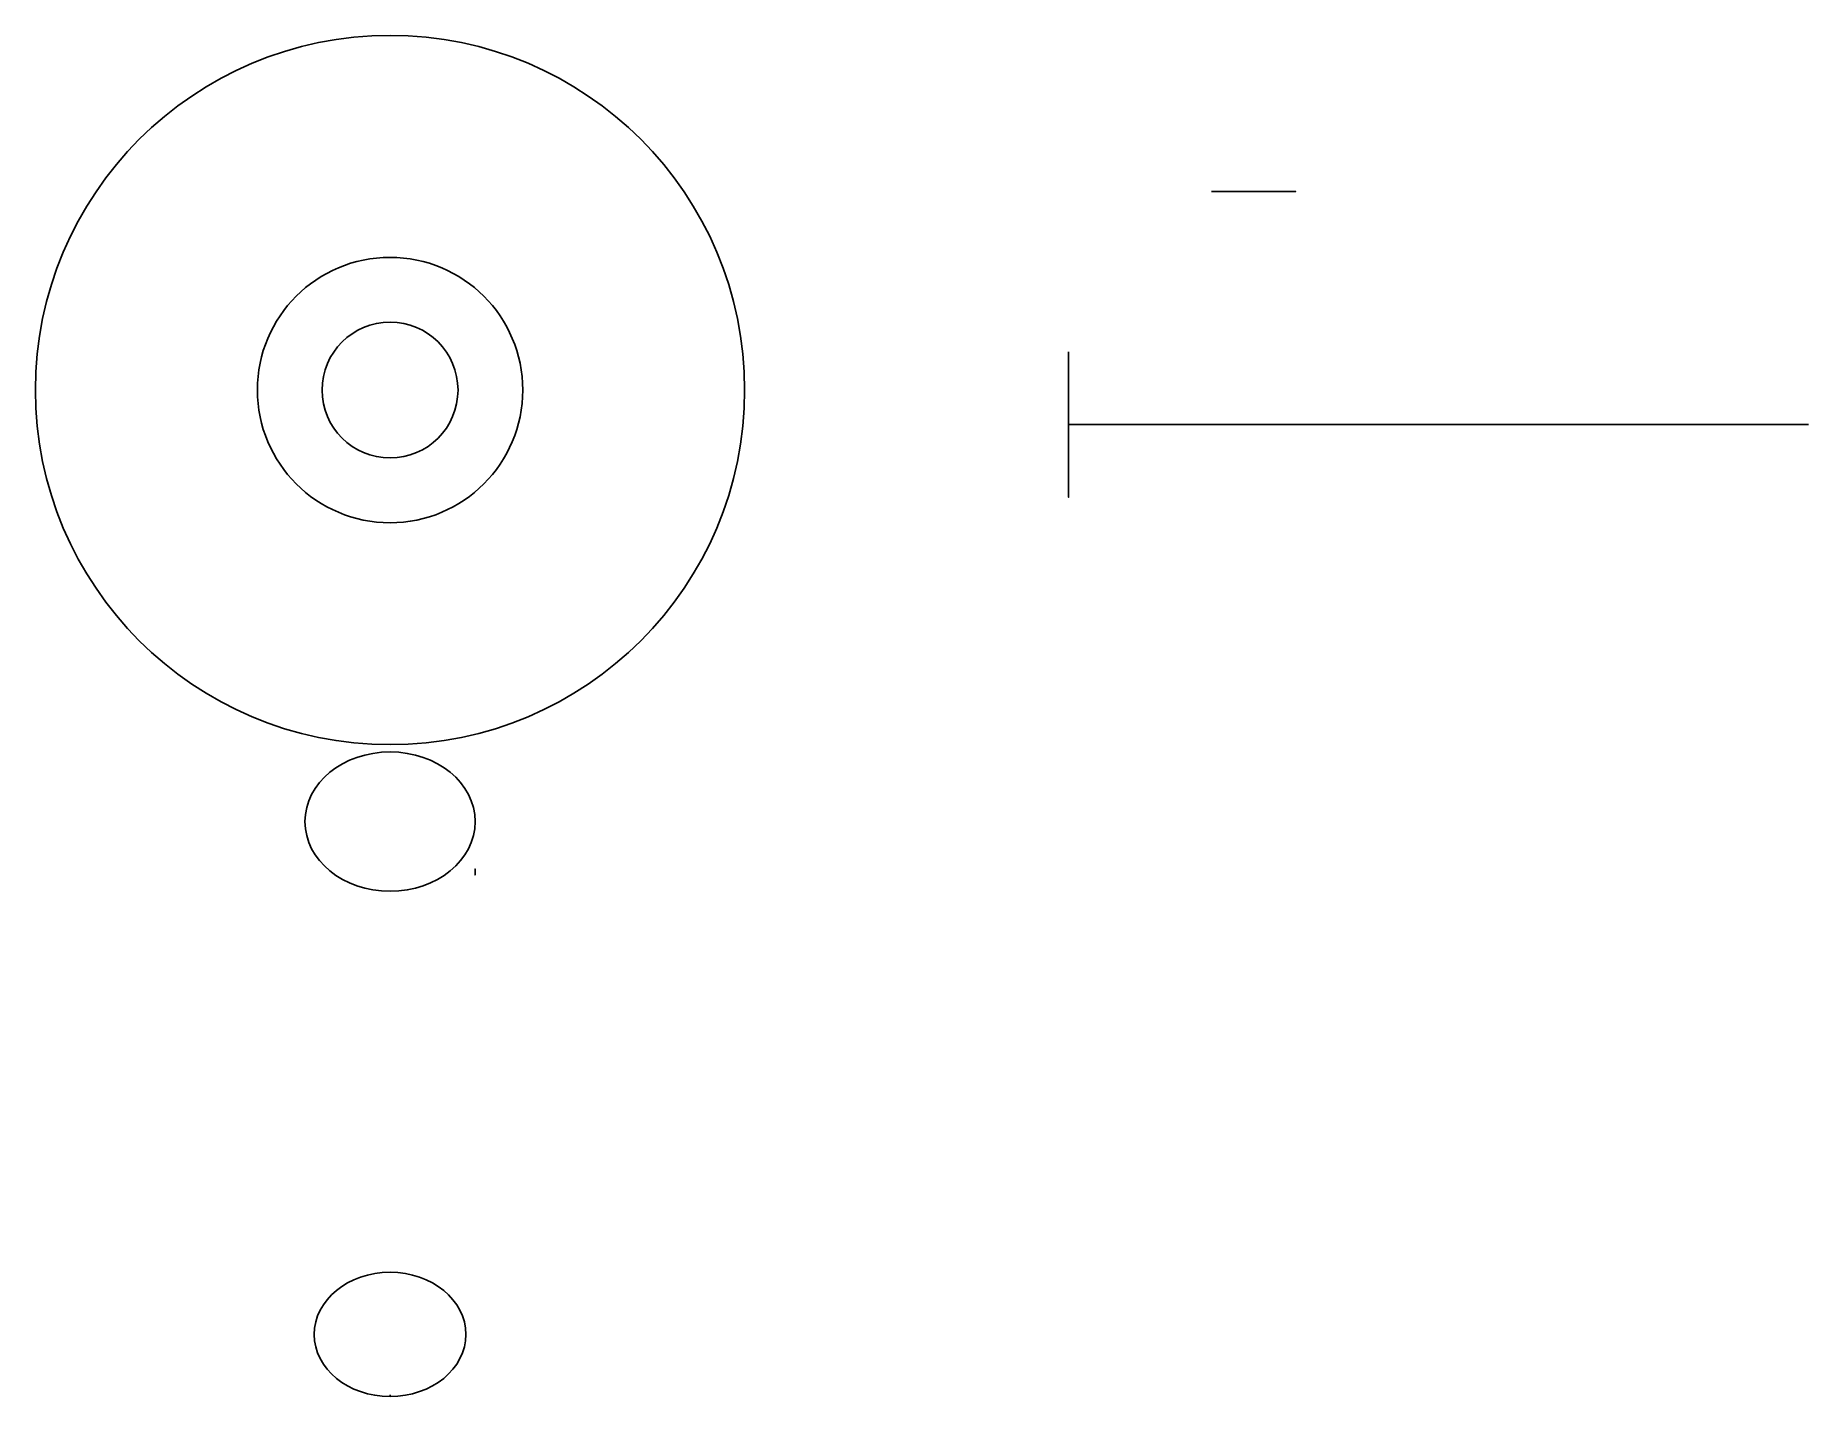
# Model space of a CAD drawing. Header units: millimetres. Extents: x 693 to 980, y 424 to 645.
import ezdxf

# ---------------------------------------------------------------- set-up
doc = ezdxf.new("R2010")
doc.units = ezdxf.units.MM
doc.header["$MEASUREMENT"] = 0
doc.layers.add('CILINDRO$BOCCHE TERRA$GH2 - FREESTANDING - PARETE', color=15, linetype='Continuous')

msp = doc.modelspace()

# ---------------------------------------------------------------- linework, layer by layer
at = {"layer": 'CILINDRO$BOCCHE TERRA$GH2 - FREESTANDING - PARETE'}
for p, q in [((860.06, 582.16, 972.22), (980.06, 582.16, 972.22)), ((750.01, 424.5, 1012.77), (750.01, 424.79, 1013.18))]:
    msp.add_line(p, q, dxfattribs=at)
at = {"layer": 'CILINDRO$BOCCHE TERRA$GH2 - FREESTANDING - PARETE', "extrusion": (-0.158737, 0.808765, -0.566305)}
msp.add_lwpolyline([(-820.21, 993.57), (-819.66, 988.6), (-835.68, 1132.71)], dxfattribs=at)
at = {"layer": 'CILINDRO$BOCCHE TERRA$GH2 - FREESTANDING - PARETE', "color": 0, "linetype": 'ByBlock', "lineweight": -2, "extrusion": (1, 5.5084e-11, 7.86678e-11)}
msp.add_lwpolyline([(512.39, 1115.72), (512.85, 1115.4), (513.17, 1115.85), (512.71, 1116.17), (512.39, 1115.72)], dxfattribs=at)
at = {"layer": 'CILINDRO$BOCCHE TERRA$GH2 - FREESTANDING - PARETE', "color": 0, "linetype": 'ByBlock', "lineweight": -2, "extrusion": (1, 5.50814e-11, 7.86705e-11)}
msp.add_lwpolyline([(511.3, 1116.49), (510.71, 1115.65), (512.27, 1114.56), (512.59, 1115.02), (511.43, 1115.83), (511.69, 1116.21), (511.3, 1116.49)], dxfattribs=at)
at = {"layer": 'CILINDRO$BOCCHE TERRA$GH2 - FREESTANDING - PARETE', "color": 0, "linetype": 'ByBlock', "lineweight": -2, "extrusion": (1, 5.50775e-11, 7.86155e-11)}
msp.add_lwpolyline([(510.01, 1114.76), (510, 1114.73), (509.98, 1114.71), (509.97, 1114.69), (509.95, 1114.67), (509.94, 1114.64), (509.93, 1114.62), (509.92, 1114.6), (509.91, 1114.57), (509.89, 1114.55), (509.89, 1114.53), (509.88, 1114.5), (509.87, 1114.48), (509.86, 1114.46), (509.85, 1114.43), (509.85, 1114.41), (509.84, 1114.39), (509.84, 1114.36), (509.83, 1114.34), (509.83, 1114.32), (509.82, 1114.29), (509.82, 1114.27), (509.82, 1114.25), (509.82, 1114.23), (509.82, 1114.2), (509.82, 1114.18), (509.82, 1114.16), (509.82, 1114.13), (509.82, 1114.11), (509.82, 1114.09), (509.82, 1114.07), (509.83, 1114.04), (509.83, 1114.02), (509.84, 1114), (509.84, 1113.98), (509.85, 1113.95), (509.85, 1113.93), (509.86, 1113.91), (509.87, 1113.89), (509.88, 1113.87), (509.89, 1113.84), (509.9, 1113.82), (509.91, 1113.8), (509.92, 1113.78), (509.93, 1113.76), (509.94, 1113.74), (509.95, 1113.72), (509.97, 1113.7), (509.98, 1113.68), (510, 1113.66), (510.01, 1113.64), (510.03, 1113.62), (510.04, 1113.6), (510.06, 1113.58), (510.08, 1113.56), (510.09, 1113.54), (510.11, 1113.52), (510.13, 1113.5), (510.15, 1113.49), (510.17, 1113.47), (510.19, 1113.45), (510.21, 1113.43), (510.24, 1113.42), (510.26, 1113.4), (510.28, 1113.38), (510.31, 1113.37), (510.33, 1113.35), (510.35, 1113.34), (510.38, 1113.32), (510.4, 1113.31), (510.43, 1113.3), (510.45, 1113.28), (510.47, 1113.27), (510.5, 1113.26), (510.52, 1113.25), (510.54, 1113.24), (510.57, 1113.23), (510.59, 1113.22), (510.62, 1113.21), (510.64, 1113.21), (510.66, 1113.2), (510.69, 1113.19), (510.71, 1113.19), (510.73, 1113.18), (510.76, 1113.18), (510.78, 1113.18), (510.81, 1113.17), (510.83, 1113.17), (510.85, 1113.17), (510.88, 1113.17), (510.9, 1113.17), (510.92, 1113.17), (510.95, 1113.17), (510.97, 1113.17), (510.99, 1113.17), (511.01, 1113.17), (511.04, 1113.18), (511.06, 1113.18), (511.08, 1113.19), (511.1, 1113.19), (511.13, 1113.2), (511.15, 1113.2), (511.17, 1113.21), (511.19, 1113.22), (511.21, 1113.22), (511.23, 1113.23), (511.26, 1113.24), (511.28, 1113.25), (511.3, 1113.26), (511.32, 1113.27), (511.34, 1113.29), (511.36, 1113.3), (511.38, 1113.31), (511.4, 1113.32), (511.42, 1113.34), (511.44, 1113.35), (511.46, 1113.37), (511.48, 1113.38), (511.49, 1113.4), (511.51, 1113.42), (511.53, 1113.43), (511.55, 1113.45), (511.57, 1113.47), (511.58, 1113.49), (511.6, 1113.51), (511.62, 1113.53), (511.63, 1113.55), (511.65, 1113.57), (511.67, 1113.6), (511.69, 1113.63), (511.71, 1113.67), (511.74, 1113.71), (511.76, 1113.74), (511.78, 1113.78), (511.79, 1113.82), (511.81, 1113.85), (511.82, 1113.89), (511.83, 1113.91), (511.84, 1113.92), (511.84, 1113.94), (511.85, 1113.96), (511.85, 1113.98), (511.86, 1114), (511.86, 1114.01), (511.87, 1114.03), (511.87, 1114.05), (511.87, 1114.07), (511.88, 1114.08), (511.88, 1114.1), (511.88, 1114.12), (511.88, 1114.14), (511.88, 1114.16), (511.89, 1114.17), (511.89, 1114.19), (511.89, 1114.21), (511.89, 1114.23), (511.89, 1114.24), (511.89, 1114.26), (511.88, 1114.28), (511.88, 1114.29), (511.88, 1114.31), (511.88, 1114.33), (511.88, 1114.35), (511.87, 1114.36), (511.87, 1114.38), (511.87, 1114.4), (511.86, 1114.41), (511.86, 1114.43), (511.85, 1114.45), (511.85, 1114.47), (511.84, 1114.48), (511.84, 1114.5), (511.83, 1114.52), (511.82, 1114.53), (511.82, 1114.55), (511.81, 1114.56), (511.8, 1114.58), (511.79, 1114.6), (511.78, 1114.61), (511.77, 1114.63), (511.77, 1114.65), (511.76, 1114.66), (511.75, 1114.68), (511.74, 1114.69), (511.72, 1114.71), (511.71, 1114.74), (511.38, 1114.28), (511.39, 1114.27), (511.39, 1114.26), (511.39, 1114.26), (511.39, 1114.25), (511.39, 1114.24), (511.4, 1114.24), (511.4, 1114.23), (511.4, 1114.22), (511.4, 1114.22), (511.4, 1114.21), (511.4, 1114.2), (511.4, 1114.2), (511.4, 1114.19), (511.4, 1114.19), (511.4, 1114.18), (511.4, 1114.17), (511.4, 1114.15), (511.4, 1114.14), (511.4, 1114.13), (511.4, 1114.11), (511.4, 1114.1), (511.4, 1114.09), (511.39, 1114.07), (511.39, 1114.06), (511.39, 1114.05), (511.38, 1114.03), (511.38, 1114.02), (511.38, 1114.01), (511.37, 1114), (511.37, 1113.98), (511.36, 1113.97), (511.36, 1113.96), (511.35, 1113.95), (511.35, 1113.94), (511.34, 1113.93), (511.33, 1113.92), (511.33, 1113.91), (511.32, 1113.9), (511.32, 1113.89), (511.31, 1113.88), (511.3, 1113.87), (511.29, 1113.85), (511.28, 1113.84), (511.27, 1113.83), (511.26, 1113.82), (511.25, 1113.8), (511.24, 1113.8), (511.24, 1113.79), (511.23, 1113.78), (511.22, 1113.78), (511.22, 1113.77), (511.21, 1113.77), (511.2, 1113.76), (511.19, 1113.76), (511.19, 1113.75), (511.18, 1113.74), (511.17, 1113.74), (511.16, 1113.73), (511.15, 1113.73), (511.15, 1113.73), (511.14, 1113.72), (511.13, 1113.72), (511.12, 1113.71), (511.11, 1113.71), (511.1, 1113.71), (511.09, 1113.7), (511.08, 1113.7), (511.07, 1113.7), (511.06, 1113.69), (511.05, 1113.69), (511.04, 1113.69), (511.03, 1113.69), (511.02, 1113.69), (511.01, 1113.69), (511, 1113.68), (510.99, 1113.68), (510.97, 1113.68), (510.96, 1113.68), (510.95, 1113.69), (510.94, 1113.69), (510.93, 1113.69), (510.92, 1113.69), (510.9, 1113.69), (510.89, 1113.7), (510.88, 1113.7), (510.86, 1113.7), (510.85, 1113.71), (510.84, 1113.71), (510.82, 1113.72), (510.81, 1113.72), (510.8, 1113.73), (510.78, 1113.73), (510.77, 1113.74), (510.75, 1113.75), (510.74, 1113.76), (510.72, 1113.77), (510.71, 1113.78), (510.69, 1113.79), (511.48, 1114.91), (511.46, 1114.92), (511.43, 1114.95), (511.39, 1114.97), (511.37, 1114.99), (511.35, 1115), (511.32, 1115.02), (511.3, 1115.03), (511.28, 1115.04), (511.25, 1115.06), (511.23, 1115.07), (511.2, 1115.08), (511.18, 1115.09), (511.16, 1115.1), (511.13, 1115.11), (511.11, 1115.12), (511.09, 1115.13), (511.06, 1115.14), (511.04, 1115.15), (511.01, 1115.15), (510.99, 1115.16), (510.97, 1115.16), (510.94, 1115.17), (510.92, 1115.17), (510.9, 1115.18), (510.87, 1115.18), (510.85, 1115.18), (510.82, 1115.18), (510.8, 1115.19), (510.78, 1115.19), (510.76, 1115.19), (510.73, 1115.18), (510.71, 1115.18), (510.69, 1115.18), (510.66, 1115.18), (510.64, 1115.18), (510.62, 1115.17), (510.6, 1115.17), (510.57, 1115.16), (510.55, 1115.16), (510.53, 1115.15), (510.51, 1115.14), (510.49, 1115.14), (510.46, 1115.13), (510.44, 1115.12), (510.42, 1115.11), (510.4, 1115.1), (510.38, 1115.09), (510.36, 1115.08), (510.34, 1115.07), (510.32, 1115.06), (510.3, 1115.04), (510.28, 1115.03), (510.26, 1115.01), (510.24, 1115), (510.22, 1114.99), (510.2, 1114.97), (510.18, 1114.95), (510.16, 1114.94), (510.15, 1114.92), (510.13, 1114.9), (510.11, 1114.88), (510.09, 1114.86), (510.08, 1114.84), (510.06, 1114.82), (510.04, 1114.8), (510.03, 1114.78), (510.01, 1114.76)], dxfattribs=at)
at = {"layer": 'CILINDRO$BOCCHE TERRA$GH2 - FREESTANDING - PARETE', "color": 0, "linetype": 'ByBlock', "lineweight": -2, "extrusion": (1, 5.5128e-11, 7.87063e-11)}
msp.add_lwpolyline([(508.87, 1113.12, 0.204687), (508.74, 1112.48), (508.57, 1112.59), (508.25, 1112.14), (510.67, 1110.44), (510.99, 1110.9), (509.96, 1111.62), (509.98, 1111.62), (510, 1111.63), (510.03, 1111.63), (510.05, 1111.64), (510.07, 1111.64), (510.09, 1111.65), (510.11, 1111.66), (510.13, 1111.66), (510.15, 1111.67), (510.17, 1111.68), (510.19, 1111.69), (510.21, 1111.7), (510.23, 1111.7), (510.24, 1111.71), (510.26, 1111.72), (510.28, 1111.74), (510.3, 1111.75), (510.32, 1111.76), (510.33, 1111.77), (510.35, 1111.78), (510.37, 1111.8), (510.38, 1111.81), (510.4, 1111.82), (510.41, 1111.84), (510.43, 1111.85), (510.44, 1111.87), (510.46, 1111.88), (510.47, 1111.9), (510.48, 1111.91), (510.5, 1111.93), (510.51, 1111.94), (510.52, 1111.96), (510.53, 1111.98), (510.55, 1112), (510.56, 1112.02), (510.57, 1112.04), (510.58, 1112.06), (510.59, 1112.08), (510.6, 1112.1), (510.61, 1112.12), (510.62, 1112.14), (510.62, 1112.16), (510.63, 1112.18), (510.64, 1112.21), (510.64, 1112.23), (510.65, 1112.25), (510.65, 1112.27), (510.66, 1112.29), (510.66, 1112.32), (510.66, 1112.34), (510.67, 1112.36), (510.67, 1112.38), (510.67, 1112.4), (510.67, 1112.43), (510.67, 1112.45), (510.67, 1112.47), (510.67, 1112.49), (510.66, 1112.52), (510.66, 1112.54), (510.66, 1112.56), (510.66, 1112.58), (510.65, 1112.61), (510.65, 1112.63), (510.64, 1112.65), (510.64, 1112.67), (510.63, 1112.7), (510.62, 1112.72), (510.62, 1112.74), (510.61, 1112.76), (510.6, 1112.78), (510.59, 1112.81), (510.58, 1112.83), (510.57, 1112.85), (510.56, 1112.87), (510.55, 1112.89), (510.54, 1112.91), (510.53, 1112.93), (510.52, 1112.95), (510.5, 1112.97), (510.49, 1112.99), (510.48, 1113.01), (510.46, 1113.03), (510.45, 1113.05), (510.43, 1113.07), (510.42, 1113.09), (510.4, 1113.11), (510.38, 1113.13), (510.36, 1113.14), (510.35, 1113.16), (510.33, 1113.18), (510.31, 1113.2), (510.29, 1113.21), (510.27, 1113.23), (510.25, 1113.25), (510.23, 1113.26), (510.21, 1113.28), (510.19, 1113.29), (510.17, 1113.3), (510.14, 1113.32), (510.12, 1113.33), (510.1, 1113.34), (510.08, 1113.36), (510.05, 1113.37), (510.03, 1113.38), (510.01, 1113.39), (509.99, 1113.4), (509.96, 1113.41), (509.94, 1113.42), (509.92, 1113.42), (509.89, 1113.43), (509.87, 1113.44), (509.85, 1113.44), (509.82, 1113.45), (509.8, 1113.45), (509.78, 1113.46), (509.75, 1113.46), (509.73, 1113.47), (509.7, 1113.47), (509.68, 1113.47), (509.66, 1113.47), (509.63, 1113.48), (509.61, 1113.48), (509.59, 1113.48), (509.56, 1113.48), (509.54, 1113.48), (509.52, 1113.47), (509.5, 1113.47), (509.47, 1113.47), (509.45, 1113.47), (509.43, 1113.46), (509.4, 1113.46), (509.38, 1113.46), (509.36, 1113.45), (509.34, 1113.45), (509.32, 1113.44), (509.3, 1113.43), (509.27, 1113.43), (509.25, 1113.42), (509.23, 1113.41), (509.21, 1113.4), (509.19, 1113.39), (509.17, 1113.38), (509.15, 1113.37), (509.13, 1113.36), (509.11, 1113.35), (509.09, 1113.34), (509.07, 1113.33), (509.06, 1113.31), (509.04, 1113.3), (509.02, 1113.29), (509, 1113.27), (508.99, 1113.26), (508.97, 1113.24), (508.95, 1113.23), (508.94, 1113.21), (508.92, 1113.19), (508.91, 1113.18), (508.89, 1113.16), (508.88, 1113.14), (508.87, 1113.12)], format="xyb", dxfattribs=at)
at = {"layer": 'CILINDRO$BOCCHE TERRA$GH2 - FREESTANDING - PARETE', "color": 0, "linetype": 'ByBlock', "lineweight": -2, "extrusion": (1, 5.50554e-11, 7.87677e-11)}
msp.add_lwpolyline([(510.4, 1114.02, -0.811646), (510.85, 1114.68), (510.4, 1114.02)], format="xyb", dxfattribs=at)
at = {"layer": 'CILINDRO$BOCCHE TERRA$GH2 - FREESTANDING - PARETE', "color": 0, "linetype": 'ByBlock', "lineweight": -2, "extrusion": (1, 5.50501e-11, 7.86195e-11)}
msp.add_lwpolyline([(509.37, 1110.42), (509.69, 1110.88), (507.28, 1112.57), (506.96, 1112.11), (509.37, 1110.42)], dxfattribs=at)
at = {"layer": 'CILINDRO$BOCCHE TERRA$GH2 - FREESTANDING - PARETE', "color": 0, "linetype": 'ByBlock', "lineweight": -2, "extrusion": (1, 5.51054e-11, 7.86929e-11)}
msp.add_lwpolyline([(507.73, 1111.08), (507.72, 1111.08), (507.71, 1111.07), (507.7, 1111.07), (507.69, 1111.07), (507.68, 1111.07), (507.67, 1111.07), (507.66, 1111.07), (507.65, 1111.06), (507.64, 1111.06), (507.63, 1111.06), (507.62, 1111.06), (507.61, 1111.05), (507.59, 1111.05), (507.57, 1111.04), (507.55, 1111.03), (507.54, 1111.02), (507.52, 1111.02), (507.5, 1111.01), (507.48, 1111), (507.46, 1110.98), (507.44, 1110.97), (507.43, 1110.96), (507.41, 1110.95), (507.39, 1110.93), (507.37, 1110.92), (507.35, 1110.9), (507.34, 1110.89), (507.32, 1110.87), (507.3, 1110.85), (507.28, 1110.84), (507.27, 1110.82), (507.25, 1110.8), (507.23, 1110.78), (507.21, 1110.75), (507.18, 1110.71), (507.14, 1110.66), (507.13, 1110.64), (507.11, 1110.61), (507.1, 1110.59), (507.08, 1110.56), (507.07, 1110.54), (507.05, 1110.51), (507.04, 1110.49), (507.03, 1110.46), (507.02, 1110.44), (507.01, 1110.41), (506.99, 1110.38), (506.98, 1110.35), (506.97, 1110.33), (506.97, 1110.3), (506.96, 1110.27), (506.95, 1110.24), (506.94, 1110.21), (506.93, 1110.19), (506.93, 1110.16), (506.92, 1110.13), (506.92, 1110.1), (506.92, 1110.07), (506.91, 1110.04), (506.91, 1110.01), (506.91, 1109.99), (506.91, 1109.96), (506.91, 1109.93), (506.91, 1109.9), (506.91, 1109.87), (506.91, 1109.84), (506.92, 1109.81), (506.92, 1109.78), (507.38, 1109.85), (507.38, 1109.86), (507.38, 1109.88), (507.38, 1109.89), (507.38, 1109.91), (507.37, 1109.92), (507.37, 1109.94), (507.37, 1109.96), (507.38, 1109.97), (507.38, 1109.99), (507.38, 1110), (507.38, 1110.02), (507.38, 1110.04), (507.38, 1110.07), (507.39, 1110.1), (507.39, 1110.12), (507.4, 1110.13), (507.4, 1110.15), (507.4, 1110.17), (507.41, 1110.18), (507.41, 1110.2), (507.42, 1110.21), (507.43, 1110.23), (507.43, 1110.24), (507.44, 1110.26), (507.45, 1110.27), (507.46, 1110.29), (507.46, 1110.3), (507.47, 1110.32), (507.48, 1110.33), (507.49, 1110.35), (507.5, 1110.36), (507.51, 1110.37), (507.52, 1110.39), (507.53, 1110.4), (507.54, 1110.41), (507.55, 1110.42), (507.56, 1110.42), (507.56, 1110.43), (507.57, 1110.43), (507.57, 1110.44), (507.58, 1110.44), (507.59, 1110.45), (507.59, 1110.45), (507.6, 1110.46), (507.61, 1110.46), (507.61, 1110.47), (507.62, 1110.47), (507.62, 1110.48), (507.63, 1110.48), (507.64, 1110.48), (507.64, 1110.49), (507.65, 1110.49), (507.66, 1110.49), (507.66, 1110.5), (507.67, 1110.5), (507.68, 1110.5), (507.68, 1110.51), (507.69, 1110.51), (507.7, 1110.51), (507.71, 1110.51), (507.71, 1110.52), (507.72, 1110.52), (507.73, 1110.52), (507.73, 1110.52), (507.74, 1110.52), (507.75, 1110.52), (507.75, 1110.52), (507.76, 1110.52), (507.77, 1110.52), (507.78, 1110.52), (507.78, 1110.52), (507.79, 1110.52), (507.8, 1110.52), (507.8, 1110.52), (507.81, 1110.52), (507.82, 1110.51), (507.83, 1110.51), (507.83, 1110.51), (507.84, 1110.51), (507.85, 1110.5), (507.85, 1110.5), (507.86, 1110.5), (507.87, 1110.49), (507.88, 1110.49), (507.88, 1110.49), (507.89, 1110.48), (507.9, 1110.48), (507.9, 1110.47), (507.91, 1110.47), (507.94, 1110.45), (507.88, 1110.37), (507.82, 1110.28), (507.77, 1110.19), (507.71, 1110.09), (507.69, 1110.04), (507.66, 1110), (507.64, 1109.95), (507.62, 1109.9), (507.6, 1109.86), (507.6, 1109.83), (507.59, 1109.81), (507.58, 1109.79), (507.57, 1109.76), (507.57, 1109.74), (507.56, 1109.72), (507.56, 1109.69), (507.55, 1109.67), (507.55, 1109.65), (507.54, 1109.62), (507.54, 1109.6), (507.54, 1109.58), (507.54, 1109.56), (507.54, 1109.54), (507.54, 1109.51), (507.54, 1109.49), (507.54, 1109.47), (507.54, 1109.45), (507.54, 1109.43), (507.55, 1109.41), (507.55, 1109.39), (507.55, 1109.37), (507.56, 1109.36), (507.56, 1109.35), (507.56, 1109.34), (507.57, 1109.33), (507.57, 1109.32), (507.57, 1109.31), (507.58, 1109.3), (507.58, 1109.29), (507.59, 1109.28), (507.59, 1109.27), (507.6, 1109.26), (507.6, 1109.25), (507.61, 1109.24), (507.61, 1109.23), (507.62, 1109.22), (507.63, 1109.21), (507.63, 1109.21), (507.64, 1109.2), (507.65, 1109.19), (507.65, 1109.18), (507.66, 1109.17), (507.67, 1109.16), (507.68, 1109.15), (507.69, 1109.15), (507.69, 1109.14), (507.7, 1109.13), (507.71, 1109.12), (507.72, 1109.11), (507.73, 1109.11), (507.74, 1109.1), (507.75, 1109.09), (507.76, 1109.08), (507.78, 1109.07), (507.8, 1109.06), (507.81, 1109.05), (507.83, 1109.04), (507.85, 1109.03), (507.86, 1109.02), (507.88, 1109.02), (507.9, 1109.01), (507.91, 1109), (507.93, 1109), (507.94, 1108.99), (507.95, 1108.99), (507.96, 1108.99), (507.96, 1108.99), (507.97, 1108.99), (507.98, 1108.98), (507.99, 1108.98), (508, 1108.98), (508.01, 1108.98), (508.01, 1108.98), (508.02, 1108.98), (508.03, 1108.98), (508.05, 1108.97), (508.06, 1108.97), (508.08, 1108.97), (508.09, 1108.97), (508.11, 1108.97), (508.13, 1108.97), (508.14, 1108.98), (508.16, 1108.98), (508.17, 1108.98), (508.19, 1108.98), (508.2, 1108.98), (508.22, 1108.99), (508.23, 1108.99), (508.25, 1109), (508.26, 1109), (508.28, 1109.01), (508.29, 1109.01), (508.3, 1109.02), (508.32, 1109.02), (508.33, 1109.03), (508.34, 1109.04), (508.36, 1109.04), (508.37, 1109.05), (508.38, 1109.06), (508.4, 1109.07), (508.41, 1109.08), (508.42, 1109.08), (508.44, 1109.09), (508.45, 1109.1), (508.46, 1109.11), (508.47, 1109.12), (508.48, 1109.13), (508.51, 1109.15), (508.53, 1109.17), (508.55, 1109.2), (508.57, 1109.22), (508.59, 1109.24), (508.61, 1109.26), (508.63, 1109.29), (508.65, 1109.31), (508.66, 1109.33), (508.67, 1109.34), (508.68, 1109.36), (508.69, 1109.38), (508.7, 1109.4), (508.71, 1109.42), (508.72, 1109.43), (508.73, 1109.45), (508.73, 1109.47), (508.74, 1109.49), (508.75, 1109.51), (508.75, 1109.53), (508.76, 1109.55), (508.77, 1109.57), (508.77, 1109.59), (508.77, 1109.61), (508.78, 1109.63), (508.78, 1109.65), (508.78, 1109.66), (508.78, 1109.68), (508.79, 1109.69), (508.79, 1109.7), (508.79, 1109.71), (508.79, 1109.72), (508.79, 1109.73), (508.79, 1109.74), (508.78, 1109.75), (508.78, 1109.76), (508.78, 1109.77), (508.78, 1109.77), (508.78, 1109.78), (508.78, 1109.79), (508.78, 1109.8), (508.78, 1109.81), (508.77, 1109.82), (508.77, 1109.83), (508.77, 1109.83), (508.77, 1109.84), (508.77, 1109.85), (508.76, 1109.86), (508.76, 1109.87), (508.76, 1109.88), (508.75, 1109.88), (508.75, 1109.89), (508.76, 1109.9), (508.92, 1109.78), (509.25, 1110.25), (508.47, 1110.8, 0.173128), (507.73, 1111.08)], format="xyb", dxfattribs=at)
at = {"layer": 'CILINDRO$BOCCHE TERRA$GH2 - FREESTANDING - PARETE', "color": 0, "linetype": 'ByBlock', "lineweight": -2, "extrusion": (1, 5.50386e-11, 7.8603e-11)}
msp.add_lwpolyline([(508.3, 1110.22), (508.31, 1110.22), (508.32, 1110.21), (508.32, 1110.2), (508.33, 1110.2), (508.34, 1110.19), (508.35, 1110.18), (508.36, 1110.18), (508.36, 1110.17), (508.37, 1110.16), (508.38, 1110.15), (508.38, 1110.15), (508.39, 1110.14), (508.4, 1110.13), (508.4, 1110.12), (508.41, 1110.12), (508.41, 1110.11), (508.42, 1110.1), (508.43, 1110.09), (508.43, 1110.09), (508.43, 1110.08), (508.44, 1110.07), (508.44, 1110.06), (508.45, 1110.05), (508.45, 1110.05), (508.45, 1110.04), (508.46, 1110.03), (508.46, 1110.02), (508.46, 1110.01), (508.47, 1110), (508.47, 1109.99), (508.47, 1109.99), (508.47, 1109.98), (508.47, 1109.97), (508.48, 1109.96), (508.48, 1109.95), (508.48, 1109.94), (508.48, 1109.93), (508.48, 1109.92), (508.48, 1109.91), (508.48, 1109.9), (508.48, 1109.89), (508.48, 1109.89), (508.48, 1109.88), (508.47, 1109.87), (508.47, 1109.86), (508.47, 1109.85), (508.47, 1109.84), (508.47, 1109.83), (508.46, 1109.82), (508.46, 1109.81), (508.46, 1109.8), (508.45, 1109.79), (508.45, 1109.78), (508.45, 1109.77), (508.44, 1109.76), (508.44, 1109.75), (508.43, 1109.74), (508.43, 1109.74), (508.42, 1109.73), (508.42, 1109.72), (508.41, 1109.71), (508.4, 1109.7), (508.4, 1109.69), (508.39, 1109.68), (508.38, 1109.67), (508.38, 1109.66), (508.37, 1109.65), (508.36, 1109.64), (508.35, 1109.63), (508.35, 1109.62), (508.34, 1109.61), (508.33, 1109.6), (508.32, 1109.6), (508.32, 1109.6), (508.31, 1109.59), (508.31, 1109.59), (508.31, 1109.58), (508.3, 1109.58), (508.3, 1109.58), (508.29, 1109.57), (508.29, 1109.57), (508.28, 1109.57), (508.28, 1109.56), (508.27, 1109.56), (508.27, 1109.56), (508.26, 1109.56), (508.26, 1109.55), (508.25, 1109.55), (508.25, 1109.55), (508.24, 1109.55), (508.24, 1109.55), (508.23, 1109.54), (508.23, 1109.54), (508.22, 1109.54), (508.22, 1109.54), (508.21, 1109.54), (508.2, 1109.54), (508.2, 1109.54), (508.19, 1109.54), (508.19, 1109.54), (508.18, 1109.53), (508.18, 1109.53), (508.17, 1109.53), (508.17, 1109.53), (508.16, 1109.53), (508.16, 1109.54), (508.16, 1109.54), (508.15, 1109.54), (508.15, 1109.54), (508.15, 1109.54), (508.15, 1109.54), (508.14, 1109.54), (508.14, 1109.54), (508.14, 1109.54), (508.13, 1109.54), (508.13, 1109.54), (508.13, 1109.54), (508.13, 1109.54), (508.12, 1109.54), (508.12, 1109.54), (508.12, 1109.54), (508.12, 1109.55), (508.11, 1109.55), (508.11, 1109.55), (508.1, 1109.55), (508.1, 1109.55), (508.09, 1109.56), (508.09, 1109.56), (508.08, 1109.56), (508.08, 1109.57), (508.07, 1109.57), (508.07, 1109.57), (508.06, 1109.58), (508.06, 1109.58), (508.06, 1109.58), (508.05, 1109.59), (508.05, 1109.59), (508.05, 1109.59), (508.04, 1109.6), (508.04, 1109.6), (508.04, 1109.6), (508.03, 1109.61), (508.03, 1109.61), (508.03, 1109.61), (508.02, 1109.62), (508.02, 1109.62), (508.02, 1109.63), (508.02, 1109.63), (508.02, 1109.63), (508.01, 1109.64), (508.01, 1109.64), (508.01, 1109.64), (508.01, 1109.65), (508.01, 1109.65), (508, 1109.66), (508, 1109.66), (508, 1109.67), (508, 1109.67), (508, 1109.67), (508, 1109.68), (508, 1109.68), (508, 1109.69), (507.99, 1109.7), (507.99, 1109.71), (507.99, 1109.72), (507.99, 1109.73), (507.99, 1109.73), (507.99, 1109.74), (507.99, 1109.75), (507.99, 1109.76), (507.99, 1109.77), (508, 1109.78), (508, 1109.79), (508, 1109.8), (508, 1109.81), (508, 1109.82), (508.01, 1109.83), (508.01, 1109.84), (508.02, 1109.86), (508.02, 1109.89), (508.03, 1109.91), (508.04, 1109.93), (508.05, 1109.95), (508.06, 1109.97), (508.07, 1110), (508.09, 1110.02), (508.11, 1110.06), (508.14, 1110.11), (508.17, 1110.15), (508.2, 1110.19), (508.24, 1110.26), (508.3, 1110.22)], dxfattribs=at)
at = {"layer": 'CILINDRO$BOCCHE TERRA$GH2 - FREESTANDING - PARETE', "color": 0, "linetype": 'ByBlock', "lineweight": -2, "extrusion": (1, 5.50883e-11, 7.8674e-11)}
msp.add_lwpolyline([(506.29, 1110.5), (505.98, 1110.71), (505.85, 1110.53), (505.82, 1110.48), (505.79, 1110.44), (505.76, 1110.39), (505.74, 1110.35), (505.72, 1110.31), (505.7, 1110.27), (505.69, 1110.25), (505.68, 1110.23), (505.67, 1110.21), (505.66, 1110.19), (505.66, 1110.17), (505.65, 1110.16), (505.65, 1110.14), (505.64, 1110.12), (505.64, 1110.1), (505.63, 1110.08), (505.63, 1110.07), (505.62, 1110.05), (505.62, 1110.03), (505.62, 1110.02), (505.62, 1110), (505.62, 1109.98), (505.62, 1109.97), (505.62, 1109.95), (505.62, 1109.93), (505.62, 1109.93), (505.62, 1109.92), (505.62, 1109.91), (505.62, 1109.9), (505.62, 1109.9), (505.62, 1109.89), (505.63, 1109.88), (505.63, 1109.87), (505.63, 1109.87), (505.63, 1109.86), (505.63, 1109.85), (505.64, 1109.84), (505.64, 1109.84), (505.64, 1109.83), (505.64, 1109.82), (505.65, 1109.81), (505.65, 1109.8), (505.66, 1109.78), (505.66, 1109.77), (505.67, 1109.76), (505.68, 1109.74), (505.69, 1109.73), (505.7, 1109.71), (505.71, 1109.7), (505.72, 1109.69), (505.73, 1109.67), (505.74, 1109.66), (505.75, 1109.64), (505.76, 1109.63), (505.77, 1109.62), (505.79, 1109.6), (505.8, 1109.59), (505.81, 1109.58), (505.83, 1109.56), (505.84, 1109.55), (505.88, 1109.53), (505.91, 1109.5), (505.95, 1109.47), (506.24, 1109.27), (505.94, 1108.83), (506.33, 1108.55), (506.64, 1108.99), (507.8, 1108.18), (508.12, 1108.64), (506.25, 1109.95, -0.498694), (506.18, 1110.34), (506.29, 1110.5)], format="xyb", dxfattribs=at)
at = {"layer": 'CILINDRO$BOCCHE TERRA$GH2 - FREESTANDING - PARETE'}
for centre, radius in [((750.01, 587.74, 4.54), 57.51), ((750.01, 587.74, 16.1), 21.52), ((750.01, 587.74, 52.52), 11.02)]:
    msp.add_circle(centre, radius, dxfattribs=at)
at = {"layer": 'CILINDRO$BOCCHE TERRA$GH2 - FREESTANDING - PARETE', "extrusion": (0, 1, 0)}
msp.add_circle((-890.06, 972.22, 619.96), 6.85, dxfattribs=at)
at = {"layer": 'CILINDRO$BOCCHE TERRA$GH2 - FREESTANDING - PARETE', "extrusion": (1, 0, 0)}
msp.add_circle((582.16, 972.22, 860.06), 11.8, dxfattribs=at)
at = {"layer": 'CILINDRO$BOCCHE TERRA$GH2 - FREESTANDING - PARETE', "extrusion": (0, 0.573578, 0.819151)}
msp.add_circle((-750.01, 220.87, 1218.09), 13.8, dxfattribs=at)
at = {"layer": 'CILINDRO$BOCCHE TERRA$GH2 - FREESTANDING - PARETE', "extrusion": (3.46942e-14, 0.573578, 0.819151)}
msp.add_circle((-750.01, 220.87, 1073.09), 12.3, dxfattribs=at)
at = {"layer": 'CILINDRO$BOCCHE TERRA$GH2 - FREESTANDING - PARETE', "color": 0, "linetype": 'ByBlock', "lineweight": -2}
msp.add_open_spline([(763.81, 510, 1112.12), (763.81, 509.85, 1111.9), (763.81, 509.54, 1111.85), (763.81, 509.32, 1112.01), (763.81, 509.09, 1112.16), (763.81, 509.04, 1112.47), (763.81, 509.19, 1112.69), (763.81, 509.34, 1112.91), (763.81, 509.65, 1112.96), (763.81, 509.88, 1112.8), (763.81, 510.1, 1112.64), (763.81, 510.16, 1112.34), (763.81, 510, 1112.12)], degree=3, knots=[0, 0, 0, 0, 1, 1, 1, 2, 2, 2, 3, 3, 3, 4, 4, 4, 4], dxfattribs=at)

doc.saveas('drawing.dxf')
